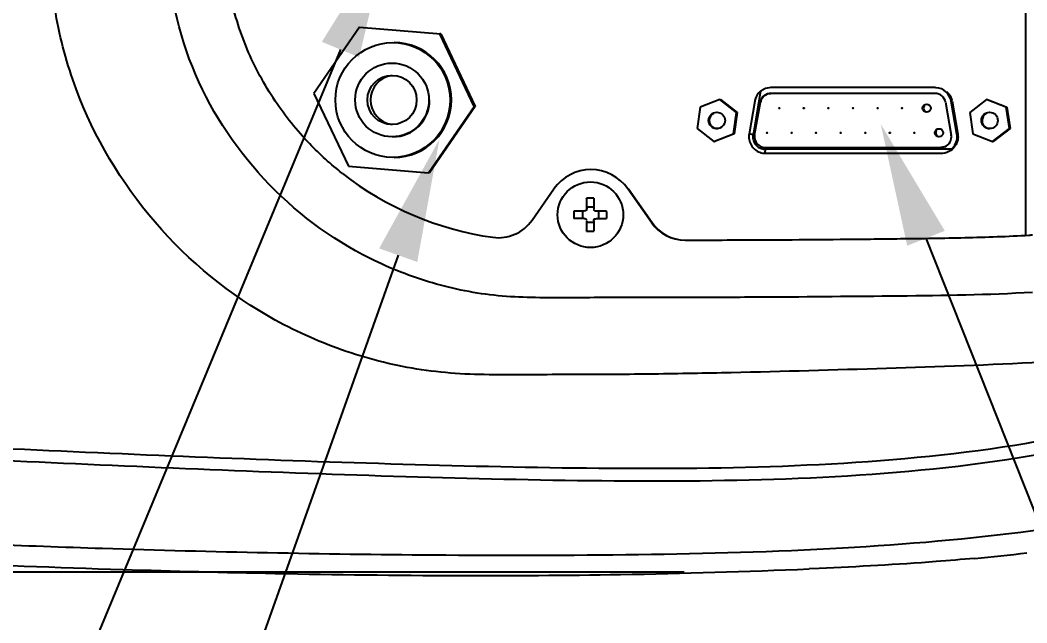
# Model space of a CAD drawing. Header units: millimetres. Extents: x 4086 to 8300, y 123 to 1549.
# Drawn here: x 6713.09 to 6762.23, y 764.52 to 793.93 of the extents above; entities that cross this region are included whole.
import ezdxf
from ezdxf import colors
from ezdxf.entities.mleader import LeaderData, LeaderLine
from ezdxf.math import Vec2, Vec3

# ---------------------------------------------------------------- set-up
doc = ezdxf.new("R2010")
doc.units = ezdxf.units.MM
doc.layers.add('多重引线', color=7, linetype='Continuous')
doc.layers.add('标注层', color=7, linetype='Continuous', lineweight=0)
doc.styles.add('思源黑', font='SourceHanSansCN-Normal.ttf')
doc.dimstyles.new('尺寸标注_细节_1_2比例', dxfattribs={"dimtxt": 7, "dimasz": 6, "dimexe": 2, "dimexo": 1.5, "dimgap": 1, "dimtad": 1, "dimlfac": 2, "dimdsep": 46, "dimtxsty": '思源黑', "dimcen": 0.09, "dimadec": 0, "dimazin": 0, "dimtp": 0.01, "dimtm": 0.01, "dimtfac": 1, "dimtofl": 0, "dimtmove": 0, "dimatfit": 3, "dimfxl": 1, "dimtolj": 1, "dimarcsym": 0})

# ---------------------------------------------------------------- blocks, each defined once
blk = doc.blocks.new('*D1346')
at = {"layer": 'Defpoints', "color": 0}
for p in [(6744.819, 829.146), (6586.804, 766.99), (6747, 766.99)]:
    blk.add_point(p, dxfattribs=at)
at = {"layer": '标注层', "color": 0, "lineweight": -2}
for p, q in [((6743.319, 829.146), (6584.804, 829.146)), ((6586.804, 823.146), (6586.804, 772.99)), ((6745.5, 766.99), (6584.804, 766.99))]:
    blk.add_line(p, q, dxfattribs=at)
at = {"layer": '标注层', "color": 0}
for points in [[(6587.804, 823.146), (6585.804, 823.146), (6586.804, 829.146)], [(6585.804, 772.99), (6587.804, 772.99), (6586.804, 766.99)]]:
    blk.add_solid(points, dxfattribs=at)
at = {"layer": '标注层', "color": 0, "insert": (6578.552, 798.817), "char_height": 7, "attachment_point": 2, "rotation": 90, "style": '思源黑'}
blk.add_mtext('\\A1;156', dxfattribs=at)

msp = doc.modelspace()

# ---------------------------------------------------------------- linework, layer by layer
at = {"color": 7, "linetype": 'Continuous'}
for p, q in [((6762.1659, 812.6343), (6762.1659, 783.4287)), ((6729.6627, 793.5791), (6727.4325, 790.3487)), ((6729.6627, 793.5791), (6733.6229, 793.2619)), ((6735.2552, 789.7144), (6733.574, 793.2619)), ((6733.6229, 793.2619), (6733.574, 793.2619)), ((6733.6229, 793.2619), (6735.304, 789.7144)), ((6757.7455, 790.6316), (6749.7335, 790.6316)), ((6727.4325, 790.3487), (6729.1136, 786.8013)), ((6749.234, 790.4562), (6748.8629, 788.335)), ((6757.7467, 790.3516), (6749.7335, 790.3516)), ((6733.025, 786.4841), (6735.2552, 789.7144)), ((6735.304, 789.7144), (6733.0738, 786.4841)), ((6735.304, 789.7144), (6735.2552, 789.7144)), ((6746.2788, 789.6759), (6746.1291, 788.6468)), ((6747.2446, 790.0607), (6746.2788, 789.6759)), ((6748.0606, 789.4164), (6747.2446, 790.0607)), ((6747.2446, 790.0607), (6747.2751, 790.0607)), ((6747.2751, 790.0607), (6748.0911, 789.4164)), ((6748.952, 789.9695), (6748.6721, 788.3695)), ((6748.9417, 788.3212), (6749.2215, 789.9212)), ((6749.2228, 789.9212), (6749.2215, 789.9212)), ((6758.2574, 789.9212), (6758.5373, 788.3212)), ((6758.813, 788.3695), (6758.5331, 789.9695)), ((6758.5331, 789.9695), (6758.576, 789.9695)), ((6758.5759, 789.9695), (6758.8557, 788.3695)), ((6760.2588, 790.0607), (6759.4429, 789.4164)), ((6761.2246, 789.6759), (6760.2588, 790.0607)), ((6760.2588, 790.0607), (6760.2894, 790.0607)), ((6760.2894, 790.0607), (6761.2551, 789.6759)), ((6761.3743, 788.6468), (6761.2246, 789.6759)), ((6761.2246, 789.6759), (6761.2551, 789.6759)), ((6761.2551, 789.6759), (6761.4049, 788.6468)), ((6747.9108, 788.3873), (6748.0606, 789.4164)), ((6748.0911, 789.4164), (6747.9413, 788.3873)), ((6748.0606, 789.4164), (6748.0911, 789.4164)), ((6759.4429, 789.4164), (6759.5926, 788.3873)), ((6746.1291, 788.6468), (6746.9451, 788.0024)), ((6760.5584, 788.0024), (6761.3743, 788.6468)), ((6761.4049, 788.6468), (6760.5889, 788.0024)), ((6761.3743, 788.6468), (6761.4049, 788.6468)), ((6746.9451, 788.0024), (6747.9108, 788.3873)), ((6747.9413, 788.3873), (6746.9756, 788.0024)), ((6747.9108, 788.3873), (6747.9413, 788.3873)), ((6748.9417, 788.3212), (6748.9429, 788.3212)), ((6758.8558, 788.3695), (6758.813, 788.3695)), ((6759.5926, 788.3873), (6760.5584, 788.0024)), ((6746.9451, 788.0024), (6746.9756, 788.0024)), ((6749.4537, 787.7116), (6758.0253, 787.7116)), ((6760.5584, 788.0024), (6760.5889, 788.0024)), ((6758.5542, 787.6316), (6749.4537, 787.6316)), ((6749.4598, 787.4316), (6758.0314, 787.4316)), ((6729.1136, 786.8013), (6733.025, 786.4841)), ((6733.0738, 786.4841), (6733.025, 786.4841)), ((6738.0779, 784.1648), (6739.1478, 785.6935)), ((6743.9018, 784.0484), (6742.7504, 785.6935)), ((6742.7808, 785.6935), (6743.9321, 784.0484)), ((6740.7403, 785.219), (6740.7395, 785.2346)), ((6740.7618, 784.7276), (6740.7618, 784.8104)), ((6740.7618, 784.8104), (6741.1137, 784.8104)), ((6740.6162, 784.6076), (6740.1128, 784.6076)), ((6740.6162, 784.2556), (6740.1128, 784.2556)), ((6740.5591, 784.2556), (6740.5591, 784.6076)), ((6741.718, 784.6076), (6741.2079, 784.6076)), ((6741.2079, 784.2556), (6741.718, 784.2556)), ((6741.3164, 784.6076), (6741.3164, 784.2556)), ((6740.7618, 784.0527), (6740.7618, 784.1356)), ((6741.1137, 784.0527), (6740.7618, 784.0527)), ((6740.7395, 783.6286), (6740.7403, 783.6442)), ((6752.0893, 767.1769), (6751.6041, 767.1556))]:
    msp.add_line(p, q, dxfattribs=at)
for points in [[(6750.1224, 789.6316), (6750.1326, 789.649), (6750.1424, 789.6512)], [(6750.1424, 789.612), (6750.1326, 789.6142), (6750.1224, 789.6316)], [(6750.1424, 789.6512), (6750.1522, 789.649), (6750.1624, 789.6316)], [(6750.1624, 789.6316), (6750.1522, 789.6142), (6750.1424, 789.612)], [(6751.3218, 789.6316), (6751.3321, 789.649), (6751.3418, 789.6512)], [(6751.3418, 789.612), (6751.332, 789.6142), (6751.3218, 789.6316)], [(6751.3418, 789.6512), (6751.3516, 789.649), (6751.3618, 789.6316)], [(6751.3618, 789.6316), (6751.3517, 789.6142), (6751.3418, 789.612)], [(6752.5213, 789.6316), (6752.5315, 789.649), (6752.5413, 789.6512)], [(6752.5413, 789.612), (6752.5315, 789.6142), (6752.5213, 789.6316)], [(6752.5413, 789.6512), (6752.551, 789.649), (6752.5613, 789.6316)], [(6752.5613, 789.6316), (6752.5511, 789.6142), (6752.5413, 789.612)], [(6753.7207, 789.6316), (6753.7309, 789.649), (6753.7407, 789.6512)], [(6753.7407, 789.612), (6753.7309, 789.6142), (6753.7207, 789.6316)], [(6753.7407, 789.6512), (6753.7505, 789.649), (6753.7607, 789.6316)], [(6753.7607, 789.6316), (6753.7506, 789.6142), (6753.7407, 789.612)], [(6754.9202, 789.6316), (6754.9304, 789.649), (6754.9402, 789.6512)], [(6754.9402, 789.612), (6754.9303, 789.6142), (6754.9202, 789.6316)], [(6754.9402, 789.6512), (6754.9499, 789.649), (6754.9601, 789.6316)], [(6754.9601, 789.6316), (6754.95, 789.6142), (6754.9402, 789.612)], [(6756.1196, 789.6316), (6756.1298, 789.649), (6756.1396, 789.6512)], [(6756.1396, 789.612), (6756.1298, 789.6142), (6756.1196, 789.6316)], [(6756.1396, 789.6512), (6756.1494, 789.649), (6756.1596, 789.6316)], [(6756.1596, 789.6316), (6756.1494, 789.6142), (6756.1396, 789.612)], [(6749.5227, 788.4316), (6749.5329, 788.449), (6749.5427, 788.4512)], [(6749.5427, 788.412), (6749.5329, 788.4142), (6749.5227, 788.4316)], [(6749.5427, 788.4512), (6749.5524, 788.449), (6749.5627, 788.4316)], [(6749.5627, 788.4316), (6749.5525, 788.4142), (6749.5427, 788.412)], [(6750.7221, 788.4316), (6750.7323, 788.449), (6750.7421, 788.4512)], [(6750.7421, 788.412), (6750.7323, 788.4142), (6750.7221, 788.4316)], [(6750.7421, 788.4512), (6750.7519, 788.449), (6750.7621, 788.4316)], [(6750.7621, 788.4316), (6750.752, 788.4142), (6750.7421, 788.412)], [(6751.9216, 788.4316), (6751.9318, 788.449), (6751.9416, 788.4512)], [(6751.9416, 788.412), (6751.9317, 788.4142), (6751.9216, 788.4316)], [(6751.9416, 788.4512), (6751.9513, 788.449), (6751.9615, 788.4316)], [(6751.9615, 788.4316), (6751.9514, 788.4142), (6751.9416, 788.412)], [(6753.121, 788.4316), (6753.1312, 788.449), (6753.141, 788.4512)], [(6753.141, 788.412), (6753.1312, 788.4142), (6753.121, 788.4316)], [(6753.141, 788.4512), (6753.1508, 788.449), (6753.161, 788.4316)], [(6753.161, 788.4316), (6753.1508, 788.4142), (6753.141, 788.412)], [(6754.3204, 788.4316), (6754.3307, 788.449), (6754.3404, 788.4512)], [(6754.3404, 788.412), (6754.3306, 788.4142), (6754.3204, 788.4316)], [(6754.3404, 788.4512), (6754.3502, 788.449), (6754.3604, 788.4316)], [(6754.3604, 788.4316), (6754.3503, 788.4142), (6754.3404, 788.412)], [(6755.5199, 788.4316), (6755.5301, 788.449), (6755.5399, 788.4512)], [(6755.5399, 788.412), (6755.5301, 788.4142), (6755.5199, 788.4316)], [(6755.5399, 788.4512), (6755.5496, 788.449), (6755.5599, 788.4316)], [(6755.5599, 788.4316), (6755.5497, 788.4142), (6755.5399, 788.412)], [(6756.7193, 788.4316), (6756.7296, 788.449), (6756.7393, 788.4512)], [(6756.7393, 788.412), (6756.7295, 788.4142), (6756.7193, 788.4316)], [(6756.7393, 788.4512), (6756.7491, 788.449), (6756.7593, 788.4316)], [(6756.7593, 788.4316), (6756.7492, 788.4142), (6756.7393, 788.412)]]:
    msp.add_lwpolyline(points, dxfattribs=at)
for centre, radius in [((6731.2801, 790.032), 2.7996), ((6731.2439, 790.0319), 1.7996), ((6731.2445, 790.0318), 1.1997), ((6757.3388, 789.6314), 0.1997), ((6747.0949, 789.0316), 0.3999), ((6760.4087, 789.0316), 0.3999), ((6757.9386, 788.4314), 0.1997), ((6740.9275, 784.4318), 1.5998)]:
    msp.add_circle(centre, radius, dxfattribs=at)
for centre, radius, start, end in [((6731.343, 790.0312), 2.7996, 270.01791, 89.98174), ((6731.3929, 790.0313), 1.1997, 96.96543, 263.04269), ((6757.7454, 789.8414), 0.7902, 86.37484, 89.99459), ((6757.7453, 789.8318), 0.7998, 9.91249, 86.41199), ((6749.7353, 789.8294), 0.8027, 115.81246, 128.6517), ((6749.7346, 789.8323), 0.5193, 127.98501, 143.34068), ((6757.7455, 789.8319), 0.5197, 9.90012, 89.99979), ((6731.2805, 790.0313), 1.7996, 270.01349, 0.00986), ((6749.7359, 789.8445), 0.7938, 168.69536, 170.94316), ((6757.7948, 789.8327), 0.793, 9.93003, 14.50334), ((6747.1255, 789.0315), 0.3999, 179.99123, 269.98675), ((6760.4393, 789.0315), 0.3999, 179.98866, 265.82651), ((6749.4492, 788.2317), 0.7891, 180.00684, 183.87126), ((6749.4538, 788.2315), 0.5199, 170.08761, 269.98363), ((6758.025, 788.2316), 0.5201, 292.70825, 9.91239), ((6749.4599, 788.2206), 0.789, 265.61511, 269.99137), ((6755.1538, 787.6282), 5.7001, 179.96622, 180.97144), ((6758.0127, 788.2458), 0.8188, 299.13762, 311.40472), ((6738.2831, 798.5196), 15.3355, 231.92425, 262.06324), ((6740.9489, 784.4328), 2.1987, 34.98341, 145.01659), ((6819.766, 784.4567), 79.0304, 179.436054, 179.803625), ((6816.5824, 784.487), 75.4948, 179.432646, 179.558956), ((6821.9686, 784.4468), 80.8812, 179.559823, 179.801085), ((6734.5544, 784.4413), 7.1665, 359.922, 0.39142), ((6736.4403, 785.3107), 1.9987, 262.10085, 325.01931), ((6819.766, 784.4065), 79.0304, 180.196375, 180.563946), ((6820.1179, 784.4065), 79.0304, 180.196375, 180.563946), ((6745.5393, 785.1941), 1.9986, 214.97846, 270.12738), ((6745.5697, 785.1941), 1.9985, 214.97832, 269.27736), ((6743.5708, 1584.6024), 817.8713, 266.8675563, 268.2151736), ((6750.5163, 867.4801), 100.2311, 275.246024, 276.71007), ((6738.6512, 1422.4953), 655.6895, 268.2036617, 268.8539148), ((6736.9947, 1108.2691), 341.4261, 270.906015, 272.452407), ((6735.894, 1272.6276), 505.797, 268.826622, 269.830913), ((6735.6965, 1177.204), 410.3732, 269.819168, 270.935055)]:
    msp.add_arc(centre, radius, start, end, dxfattribs=at)
for points, knots in [([(6762.9501, 777.2394), (6760.4264, 777.0922), (6755.375, 776.9288), (6749.0634, 776.7423), (6744.0172, 776.6522), (6740.8655, 776.6309), (6738.3447, 776.6318), (6736.455, 776.6175), (6734.5641, 776.6472), (6732.0532, 776.9069), (6728.972, 777.6623), (6724.3346, 779.7003), (6719.3303, 783.7681), (6716.05, 789.3219), (6714.7112, 794.2247), (6714.5092, 796.7645), (6714.4866, 798.0316)], [0, 0, 0, 0, 0.125177, 0.2502055, 0.3126665, 0.375073, 0.406267, 0.4374771, 0.4686586, 0.4998445, 0.5623069, 0.6248225, 0.7495952, 0.874515, 0.9372472, 1, 1, 1, 1]), ([(6762.5066, 780.6443), (6760.3364, 780.5085), (6755.9846, 780.4635), (6750.5493, 780.4098), (6746.2001, 780.3957), (6742.9376, 780.3882), (6739.6782, 780.3868), (6736.4092, 780.3731), (6733.1891, 781.0144), (6729.1327, 782.597), (6724.6953, 785.9189), (6721.1159, 791.4973), (6720.2594, 795.8683), (6720.259, 798.0316)], [0, 0, 0, 0, 0.1252419, 0.2504917, 0.3131167, 0.3757419, 0.4383641, 0.5009739, 0.5635424, 0.6261117, 0.7507626, 0.8754047, 1, 1, 1, 1]), ([(6728.8256, 786.4474), (6728.259, 786.8909), (6727.0565, 787.9759), (6725.4285, 789.9913), (6724.0794, 792.4923), (6723.4171, 794.6604), (6723.2106, 795.9436), (6723.1695, 796.271)], [0, 0, 0, 0, 0.1846989, 0.4146759, 0.662912, 0.9143225, 1, 1, 1, 1]), ([(6749.234, 790.4562), (6749.1966, 790.4264), (6749.0665, 790.3012), (6748.9834, 790.1297), (6748.9575, 790.0001)], [0, 0, 0, 0, 0.2657062, 1, 1, 1, 1]), ([(6748.6615, 788.2778), (6748.6615, 788.2703), (6748.6621, 788.2552), (6748.6643, 788.2402), (6748.6659, 788.2328)], [0, 0, 0, 0, 0.4970185, 1, 1, 1, 1]), ([(6748.681, 788.3676), (6748.6786, 788.368), (6748.678, 788.3682), (6748.6715, 788.3695), (6748.6721, 788.3695)], [0, 0, 0, 0, 0.7997386, 1, 1, 1, 1]), ([(6748.8629, 788.335), (6748.8431, 788.3385), (6748.7824, 788.3492), (6748.7217, 788.3598), (6748.681, 788.3676)], [0, 0, 0, 0, 0.3268839, 1, 1, 1, 1]), ([(6748.8549, 788.2662), (6748.8549, 788.2606), (6748.8554, 788.2493), (6748.8571, 788.2381), (6748.8582, 788.2325)], [0, 0, 0, 0, 0.4970185, 1, 1, 1, 1]), ([(6611.4185, 786.6575), (6612.6175, 785.4621), (6615.3427, 783.2873), (6619.9946, 780.8132), (6625.0024, 778.8644), (6630.2807, 777.2391), (6635.9278, 775.8781), (6642.0826, 774.7038), (6648.7863, 773.6557), (6658.5149, 772.3559), (6670.4209, 771.0756), (6683.4153, 769.9594), (6694.9222, 769.1728), (6705.8491, 768.5852), (6718.6503, 768.0683), (6731.2077, 767.8107), (6743.2486, 767.8162), (6753.0214, 768.0793), (6762.1354, 768.8482), (6771.9088, 770.543), (6781.1127, 773.8087), (6788.1454, 777.9117), (6791.9795, 781.1335), (6794.7641, 784.0298), (6796.4726, 786.3899), (6797.5801, 787.949)], [0, 0, 0, 0, 0.026012, 0.0531201, 0.0806608, 0.1084601, 0.1379122, 0.1698535, 0.2046976, 0.2421397, 0.3206335, 0.3886351, 0.4424981, 0.4978204, 0.5567423, 0.6393172, 0.690758, 0.7417201, 0.7894721, 0.8311569, 0.8938241, 0.9383891, 0.9553735, 0.9706187, 1, 1, 1, 1]), ([(6749.4598, 787.4316), (6749.4508, 787.4316), (6749.4651, 787.4858), (6749.4549, 787.5072), (6749.4545, 787.5316)], [0, 0, 0, 0, 0.2691252, 1, 1, 1, 1]), ([(6740.9152, 785.2376), (6740.9054, 785.2376), (6740.8859, 785.2376), (6740.8663, 785.2375), (6740.8565, 785.2375)], [0, 0, 0, 0, 0.500029, 1, 1, 1, 1]), ([(6740.7361, 784.7276), (6740.736, 784.699), (6740.728, 784.6565), (6740.6816, 784.6154), (6740.6522, 784.6294), (6740.6409, 784.6385)], [0, 0, 0, 0, 0.5163562, 0.7366392, 1, 1, 1, 1]), ([(6741.2079, 784.6076), (6741.1793, 784.6076), (6741.1366, 784.6154), (6741.0955, 784.662), (6741.1097, 784.6914), (6741.1188, 784.7029)], [0, 0, 0, 0, 0.5157984, 0.7356478, 1, 1, 1, 1]), ([(6740.1096, 784.4316), (6740.1096, 784.4218), (6740.1096, 784.4022), (6740.1096, 784.3827), (6740.1097, 784.3729)], [0, 0, 0, 0, 0.4999716, 1, 1, 1, 1]), ([(6740.6162, 784.2556), (6740.6446, 784.2556), (6740.6872, 784.2476), (6740.7281, 784.2012), (6740.7143, 784.1718), (6740.7052, 784.1603)], [0, 0, 0, 0, 0.5149453, 0.7356449, 1, 1, 1, 1]), ([(6741.0879, 784.1356), (6741.0878, 784.1641), (6741.0956, 784.2068), (6741.1422, 784.2478), (6741.1717, 784.2338), (6741.1832, 784.2247)], [0, 0, 0, 0, 0.5147264, 0.7349022, 1, 1, 1, 1]), ([(6745.5438, 783.1955), (6745.7223, 783.1959), (6746.5826, 783.1978), (6748.2141, 783.2017), (6750.5579, 783.2133), (6753.2089, 783.2339), (6756.1341, 783.2643), (6759.2393, 783.3089), (6761.3682, 783.3765), (6762.4483, 783.4462), (6762.5066, 783.4501)], [0, 0, 0, 0, 0.0311908, 0.150288, 0.2863551, 0.4426851, 0.6154705, 0.799564, 0.9891564, 1, 1, 1, 1]), ([(6621.6389, 781.8021), (6623.1118, 781.3189), (6626.1211, 780.5399), (6632.2272, 779.3992), (6639.9372, 778.393), (6649.2181, 777.3813), (6661.649, 776.1856), (6677.2753, 774.9099), (6692.9722, 773.9593), (6705.5944, 773.3454), (6715.0981, 772.9028), (6724.6227, 772.4943), (6734.1647, 772.1819), (6743.7305, 772.0015), (6756.4359, 772.2504), (6766.0809, 773.6196), (6772.0258, 775.8698)], [0, 0, 0, 0, 0.0307388, 0.0615194, 0.1231472, 0.1848464, 0.2466539, 0.3707743, 0.4957179, 0.5584647, 0.6213606, 0.6843763, 0.7474965, 0.8107051, 0.8739535, 1, 1, 1, 1]), ([(6621.6082, 781.2559), (6624.5621, 780.2896), (6630.6921, 779.0671), (6639.9433, 777.8558), (6649.2415, 776.8357), (6661.69, 775.6218), (6677.3391, 774.3353), (6693.057, 773.3822), (6705.6948, 772.7617), (6715.2106, 772.3132), (6724.7483, 771.8971), (6734.305, 771.5761), (6743.8891, 771.3859), (6756.6355, 771.6272), (6766.316, 773.0116), (6772.2842, 775.2774)], [0, 0, 0, 0, 0.0615122, 0.1231089, 0.1847936, 0.2465937, 0.3706654, 0.4955269, 0.5582328, 0.6210887, 0.6840726, 0.7471693, 0.8103693, 0.873654, 1, 1, 1, 1]), ([(6759.6806, 767.6689), (6759.0547, 767.6112), (6756.5275, 767.4001), (6753.9947, 767.2619), (6752.0893, 767.1769)], [0, 0, 0, 0, 0.2478748, 1, 1, 1, 1])]:
    msp.add_open_spline(points, degree=3, knots=knots, dxfattribs=at)
for points in [[(6749.7335, 790.6316), (6749.6146, 790.6316), (6749.4929, 790.6037), (6749.3858, 790.552)], [(6749.2215, 789.9212), (6749.2431, 790.0442), (6749.316, 790.1656), (6749.4146, 790.2422)], [(6749.318, 790.1424), (6749.2702, 790.0779), (6749.2366, 790.0003), (6749.2228, 789.9212)], [(6749.4146, 790.2422), (6749.5033, 790.3112), (6749.6211, 790.3516), (6749.7335, 790.3516)], [(6749.7347, 790.3516), (6749.622, 790.3516), (6749.5039, 790.3109), (6749.415, 790.2416)], [(6758.3026, 790.4441), (6758.4271, 790.3395), (6758.5218, 790.1887), (6758.5625, 790.0313)], [(6757.2199, 789.7505), (6757.1952, 789.7169), (6757.1807, 789.6733), (6757.1807, 789.6316)], [(6757.1807, 789.6316), (6757.1807, 789.5534), (6757.244, 789.4658), (6757.3183, 789.4416)], [(6746.9276, 789.3792), (6746.8111, 789.3129), (6746.7256, 789.1656), (6746.7256, 789.0316)], [(6760.2414, 789.3792), (6760.1249, 789.3129), (6760.0394, 789.1656), (6760.0394, 789.0316)], [(6748.6721, 788.3695), (6748.6668, 788.3392), (6748.6615, 788.3085), (6748.6615, 788.2778)], [(6748.6619, 788.1784), (6748.6746, 787.9913), (6748.7617, 787.7986), (6748.8943, 787.6659)], [(6748.8539, 788.2316), (6748.8539, 788.1529), (6748.87, 788.0728), (6748.9003, 788.0002)], [(6748.8629, 788.335), (6748.8589, 788.3123), (6748.8549, 788.2893), (6748.8549, 788.2662)], [(6757.8196, 788.5505), (6757.7949, 788.5169), (6757.7805, 788.4733), (6757.7805, 788.4316)], [(6757.7805, 788.4316), (6757.7805, 788.3534), (6757.8437, 788.2658), (6757.9181, 788.2416)], [(6758.5542, 787.6316), (6758.7173, 787.7754), (6758.8252, 788.0075), (6758.8252, 788.2249)], [(6758.8677, 788.2316), (6758.8677, 788.0275), (6758.7778, 787.8103), (6758.6335, 787.6659)], [(6758.8252, 788.2249), (6758.8252, 788.2728), (6758.825, 788.3228), (6758.8077, 788.3674)], [(6758.8557, 788.3695), (6758.8636, 788.3246), (6758.8713, 788.2774), (6758.862, 788.2328)], [(6748.8943, 787.6659), (6749.0253, 787.5348), (6749.2148, 787.448), (6749.3996, 787.4339)], [(6748.9003, 788.0002), (6748.9588, 787.8601), (6749.0823, 787.7365), (6749.2224, 787.678)], [(6749.2224, 787.678), (6749.2949, 787.6477), (6749.375, 787.6316), (6749.4537, 787.6316)], [(6758.2258, 787.7518), (6758.1629, 787.7256), (6758.0935, 787.7116), (6758.0253, 787.7116)], [(6758.6335, 787.6659), (6758.5606, 787.5929), (6758.4717, 787.5332), (6758.3765, 787.4935)], [(6758.0314, 787.4316), (6758.1623, 787.4316), (6758.2971, 787.4669), (6758.4114, 787.5305)], [(6740.8565, 785.2375), (6740.8177, 785.2371), (6740.7788, 785.2361), (6740.74, 785.2331)], [(6741.0913, 785.2346), (6741.0328, 785.2366), (6740.9741, 785.2386), (6740.9156, 785.2361)], [(6740.1128, 784.6076), (6740.1106, 784.549), (6740.1085, 784.4904), (6740.1111, 784.4318)], [(6740.1097, 784.3729), (6740.1101, 784.3339), (6740.1111, 784.2949), (6740.1143, 784.2561)], [(6741.7207, 784.4903), (6741.7204, 784.5293), (6741.7195, 784.5683), (6741.7166, 784.6071)], [(6741.718, 784.2556), (6741.7199, 784.3141), (6741.7218, 784.3728), (6741.7195, 784.4313)], [(6740.7395, 783.6286), (6740.798, 783.6266), (6740.8566, 783.6245), (6740.915, 783.6271)], [(6740.9152, 783.6255), (6740.9738, 783.6255), (6741.0325, 783.6255), (6741.0909, 783.6301)]]:
    msp.add_open_spline(points, degree=3, dxfattribs=at)

# ---------------------------------------------------------------- dimensions: what is measured, and where the dimension line sits
at = {"layer": '标注层'}
dim = msp.add_linear_dim(base=(6586.8043, 766.9896), p1=(6744.8186, 829.1462), p2=(6746.9997, 766.9896), angle=90, text='156', dimstyle='尺寸标注_细节_1_2比例', dxfattribs=at)
dim.commit()
dim.dimension.update_dxf_attribs({"geometry": '*D1346', "text_midpoint": (6586.8043, 798.8167), "dimtype": 160})

# ---------------------------------------------------------------- leaders
at = {"layer": '多重引线'}
ml = msp.add_multileader_mtext('Standard', dxfattribs=at)
ml.set_content('{\\C7;user air duct }1（φ4 blue）', style='思源黑')
ml.set_leader_properties()
ml.build(insert=Vec2(0, 0))
ml.multileader.update_dxf_attribs({"text_left_attachment_type": 5, "text_right_attachment_type": 5, "dogleg_length": 1, "arrow_head_size": 6})
ctx = ml.context
ctx.base_point, ctx.char_height, ctx.arrow_head_size, ctx.plane_origin = Vec3(6596.6492, 746.4317), 7, 6, Vec3(6731.0319, 798.0298)
ctx.left_attachment, ctx.right_attachment, ctx.text_align_type = 5, 5, 2
notes = []
notes.append((ctx, [(0, (1, 1, 0), (6709.5912, 746.4317), (-1, 0), 1, [(0, [(6731.0319, 798.0298)], 0, [])])]))
ctx.mtext.insert, ctx.mtext.alignment, ctx.mtext.flow_direction = Vec3(6706.5912, 756.5137), 3, 5
ml = msp.add_multileader_mtext('Standard', dxfattribs=at)
ml.set_content('DB15', style='思源黑')
ml.set_leader_properties()
ml.build(insert=Vec2(0, 0))
ml.multileader.update_dxf_attribs({"text_left_attachment_type": 5, "text_right_attachment_type": 5, "dogleg_length": 1, "arrow_head_size": 6})
ctx = ml.context
ctx.base_point, ctx.char_height, ctx.arrow_head_size, ctx.plane_origin = Vec3(6781.9869, 723.533), 7, 6, Vec3(6755.0938, 788.8616)
ctx.left_attachment, ctx.right_attachment = 5, 5
notes.append((ctx, [(0, (1, 1, 0), (6780.9869, 723.533), (1, 0), 1, [(0, [(6755.0938, 788.8616)], 0, [])])]))
ctx.mtext.insert, ctx.mtext.flow_direction = Vec3(6783.9869, 730.659), 5
ml = msp.add_multileader_mtext('Standard', dxfattribs=at)
ml.set_content('{\\C7;user air duct }2（φ6 blue）', style='思源黑')
ml.set_leader_properties()
ml.build(insert=Vec2(0, 0))
ml.multileader.update_dxf_attribs({"text_left_attachment_type": 5, "text_right_attachment_type": 5, "dogleg_length": 1, "arrow_head_size": 6})
ctx = ml.context
ctx.base_point, ctx.char_height, ctx.arrow_head_size, ctx.plane_origin = Vec3(6597.2437, 722.4587), 7, 6, Vec3(6733.5566, 788.1113)
ctx.left_attachment, ctx.right_attachment, ctx.text_align_type = 5, 5, 2
notes.append((ctx, [(0, (1, 1, 0), (6710.1857, 722.4587), (-1, 0), 1, [(0, [(6733.5566, 788.1113)], 0, [])])]))
ctx.mtext.insert, ctx.mtext.alignment, ctx.mtext.flow_direction = Vec3(6707.1857, 732.5408), 3, 5
for ctx, leaders in notes:
    for number, flags, end, landing, length, lines in leaders:
        leader = LeaderData()
        leader.index, (leader.has_last_leader_line, leader.has_dogleg_vector, leader.attachment_direction) = number, flags
        leader.last_leader_point, leader.dogleg_vector, leader.dogleg_length = Vec3(end), Vec3(landing), length
        for number, points, colour, breaks in lines:
            line = LeaderLine()
            line.index, line.vertices, line.color, line.breaks = number, Vec3.list(points), colors.encode_raw_color(colour), breaks
            leader.lines.append(line)
        ctx.leaders.append(leader)

doc.saveas('drawing.dxf')
